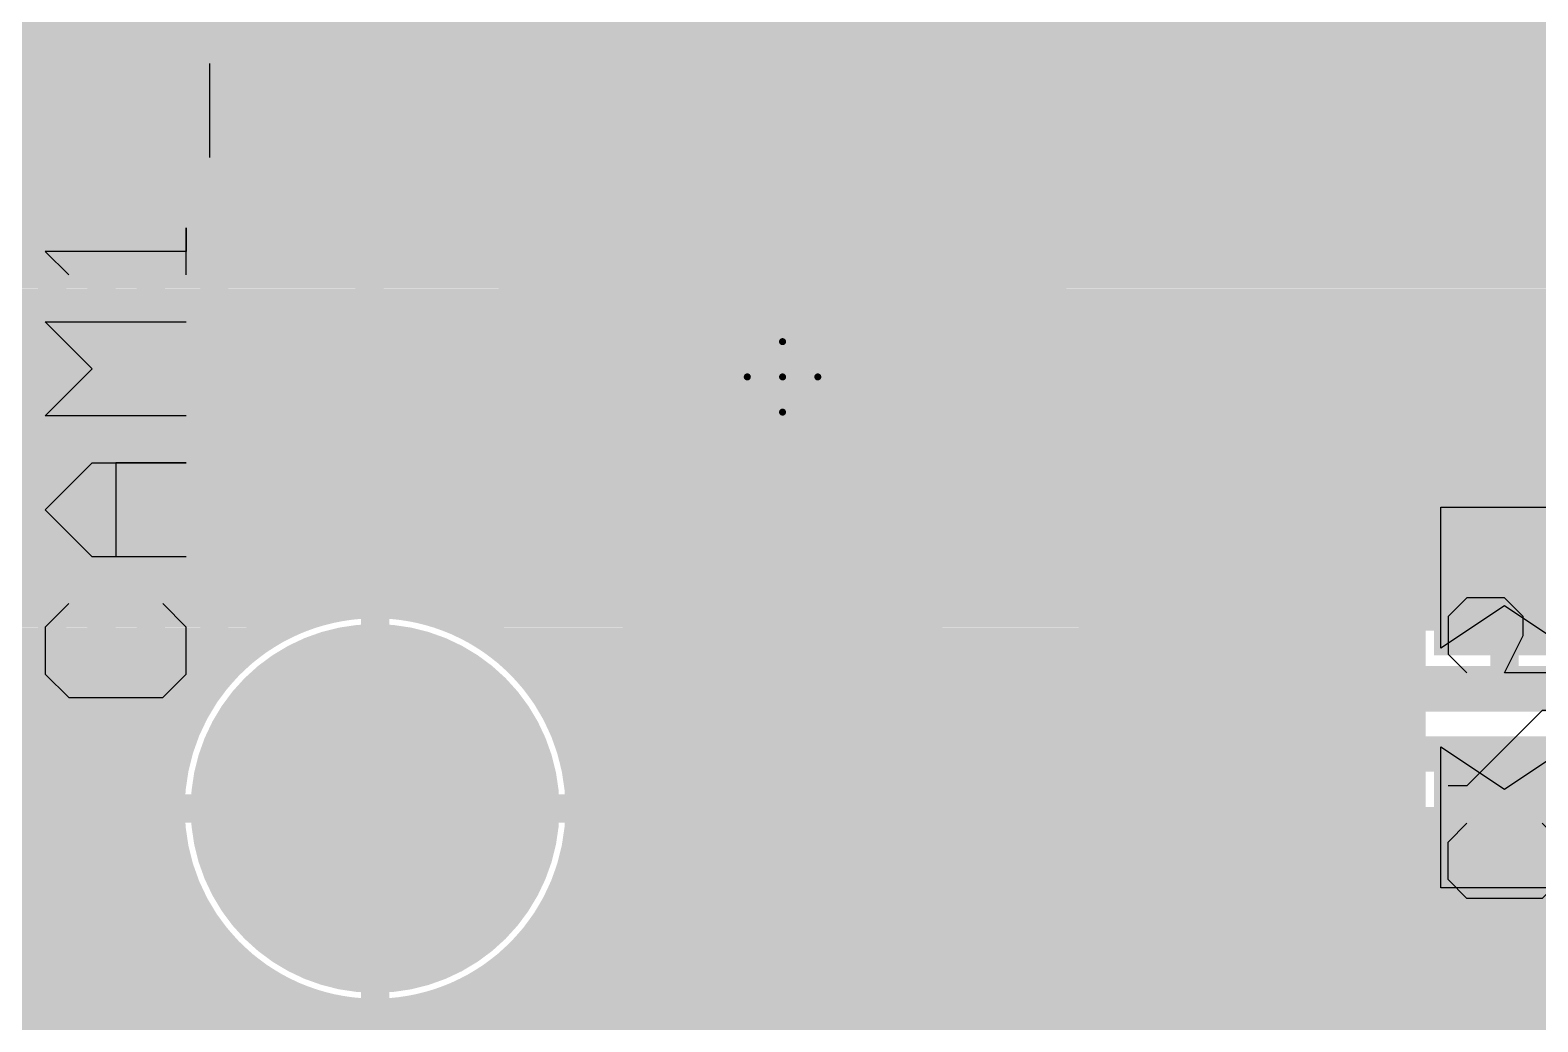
# Model space of a CAD drawing. Header units: millimetres. Extents: x 0.11 to 5.67, y 0.55 to 4.24.
# Drawn here: x 2.3698 to 2.7908, y 3.6329 to 3.9098 of the extents above; entities that cross this region are included whole.
import ezdxf

# ---------------------------------------------------------------- set-up
doc = ezdxf.new("R2010")
doc.units = ezdxf.units.MM
doc.header["$MEASUREMENT"] = 0
for name, color, linetype in [('BottomLayer', 5, 'Continuous'), ('BottomOverlay', 54, 'Continuous'), ('BottomPaste', 16, 'Continuous'), ('BottomSolder', 6, 'Continuous'), ('InternalPlane1', 76, 'Continuous'), ('InternalPlane2', 16, 'Continuous'), ('Mechanical14', 56, 'Continuous'), ('Mechanical3', 76, 'Continuous'), ('Mechanical8', 56, 'Continuous'), ('MultiLayer', 9, 'Continuous'), ('PadHoleLayer', 156, 'Continuous'), ('TopLayer', 1, 'Continuous'), ('TopOverlay', 2, 'Continuous'), ('TopSolder', 216, 'Continuous'), ('ViaHoleLayer', 16, 'Continuous')]:
    doc.layers.add(name, color=color, linetype=linetype)

# ---------------------------------------------------------------- blocks, each defined once
blk = doc.blocks.new('ETHERNET_RJ45_4PORTS_36')
at = {"layer": 'BottomLayer'}
for points, const_width in [([(1.14114, -0.28937, 1), (1.18642, -0.28937, 1)], 0.04528), ([(1.04016, -0.4099, 1), (1.05984, -0.4099, 1)], 0.01969)]:
    blk.add_lwpolyline(points, format="xyb", close=True, dxfattribs=dict(at, const_width=const_width))
at = {"layer": 'BottomSolder'}
for points, const_width in [([(1.14016, -0.28937, 1), (1.1874, -0.28937, 1)], 0.04724), ([(1.03917, -0.4099, 1), (1.06083, -0.4099, 1)], 0.02165)]:
    blk.add_lwpolyline(points, format="xyb", close=True, dxfattribs=dict(at, const_width=const_width))
at = {"layer": 'InternalPlane1', "const_width": 0.01181}
for points in [[(1.13327, -0.23652, -0.267949), (1.19429, -0.23652)], [(1.11093, -0.31988, -0.267949), (1.11093, -0.25886)], [(1.21663, -0.25886, -0.267949), (1.21663, -0.31988)], [(1.19429, -0.34222, -0.267949), (1.13327, -0.34222)]]:
    blk.add_lwpolyline(points, format="xyb", dxfattribs=at)
at = {"layer": 'InternalPlane1'}
for points, const_width in [([(1.13032, -0.23652, 1), (1.13622, -0.23652, 1)], 0.00591), ([(1.19134, -0.23652, 1), (1.19724, -0.23652, 1)], 0.00591), ([(1.10798, -0.25886, 1), (1.11388, -0.25886, 1)], 0.00591), ([(1.21368, -0.25886, 1), (1.21958, -0.25886, 1)], 0.00591), ([(1.10798, -0.31988, 1), (1.11388, -0.31988, 1)], 0.00591), ([(1.21368, -0.31988, 1), (1.21958, -0.31988, 1)], 0.00591), ([(1.0085, -0.4099, 1), (1.0915, -0.4099, 1)], 0.08299), ([(1.13032, -0.34222, 1), (1.13622, -0.34222, 1)], 0.00591), ([(1.19134, -0.34222, 1), (1.19724, -0.34222, 1)], 0.00591)]:
    blk.add_lwpolyline(points, format="xyb", close=True, dxfattribs=dict(at, const_width=const_width))
at = {"layer": 'InternalPlane2'}
for points, const_width in [([(1.13803, -0.28937, 1), (1.18953, -0.28937, 1)], 0.0515), ([(1.0085, -0.4099, 1), (1.0915, -0.4099, 1)], 0.08299)]:
    blk.add_lwpolyline(points, format="xyb", close=True, dxfattribs=dict(at, const_width=const_width))
at = {"layer": 'Mechanical14', "const_width": 0.00394}
blk.add_lwpolyline([(1.165, -0.1451), (1.165, -0.8351)], dxfattribs=at)
at = {"layer": 'Mechanical8', "const_width": 0.00197}
for points in [[(1.05, -0.40006), (1.05, -0.4099)], [(1.05, -0.4099), (1.04016, -0.4099)], [(1.05, -0.4099), (1.05, -0.41975)], [(1.05984, -0.4099), (1.05, -0.4099)]]:
    blk.add_lwpolyline(points, dxfattribs=at)
at = {"layer": 'Mechanical8', "const_width": 0.000984}
for points in [[(1.04951, -0.40006, 1), (1.05049, -0.40006, 1)], [(1.03967, -0.4099, 1), (1.04065, -0.4099, 1)], [(1.04951, -0.4099, 1), (1.05049, -0.4099, 1)], [(1.04951, -0.4099, 1), (1.05049, -0.4099, 1)], [(1.04951, -0.4099, 1), (1.05049, -0.4099, 1)], [(1.04951, -0.4099, 1), (1.05049, -0.4099, 1)], [(1.05935, -0.4099, 1), (1.06034, -0.4099, 1)], [(1.04951, -0.41975, 1), (1.05049, -0.41975, 1)]]:
    blk.add_lwpolyline(points, format="xyb", close=True, dxfattribs=at)
at = {"layer": 'MultiLayer'}
for points, const_width in [([(1.14114, -0.28937, 1), (1.18642, -0.28937, 1)], 0.04528), ([(1.04016, -0.4099, 1), (1.05984, -0.4099, 1)], 0.01969)]:
    blk.add_lwpolyline(points, format="xyb", close=True, dxfattribs=dict(at, const_width=const_width))
at = {"layer": 'PadHoleLayer'}
for points, const_width in [([(1.14803, -0.28937, 1), (1.17953, -0.28937, 1)], 0.0315), ([(1.0185, -0.4099, 1), (1.0815, -0.4099, 1)], 0.06299)]:
    blk.add_lwpolyline(points, format="xyb", close=True, dxfattribs=dict(at, const_width=const_width))
at = {"layer": 'TopLayer'}
for points, const_width in [([(1.14114, -0.28937, 1), (1.18642, -0.28937, 1)], 0.04528), ([(1.04016, -0.4099, 1), (1.05984, -0.4099, 1)], 0.01969)]:
    blk.add_lwpolyline(points, format="xyb", close=True, dxfattribs=dict(at, const_width=const_width))
at = {"layer": 'TopOverlay', "const_width": 0.00787}
for points in [[(1.16535, -0.14567), (1.16535, -0.23228)], [(1.16535, -0.34843), (1.16535, -0.64561)]]:
    blk.add_lwpolyline(points, dxfattribs=at)
at = {"layer": 'TopOverlay', "const_width": 0.00394}
for points in [[(1.16339, -0.23228, 1), (1.16732, -0.23228, 1)], [(1.16339, -0.34843, 1), (1.16732, -0.34843, 1)]]:
    blk.add_lwpolyline(points, format="xyb", close=True, dxfattribs=at)
at = {"layer": 'TopSolder'}
for points, const_width in [([(1.14016, -0.28937, 1), (1.1874, -0.28937, 1)], 0.04724), ([(1.03917, -0.4099, 1), (1.06083, -0.4099, 1)], 0.02165)]:
    blk.add_lwpolyline(points, format="xyb", close=True, dxfattribs=dict(at, const_width=const_width))
blk = doc.blocks.new('CC0603_B_207')
at = {"layer": 'BottomLayer'}
for points in [[(-0.05315, -0.01772), (-0.01378, -0.01772), (-0.05315, 0.01772), (-0.01378, 0.01772)], [(0.05315, 0.01772), (0.01378, 0.01772), (0.05315, -0.01772), (0.01378, -0.01772)]]:
    blk.add_solid(points, dxfattribs=at)
at = {"layer": 'BottomOverlay', "const_width": 0.00701}
for points in [[(-0.06031, -0.02558, -0.201181), (-0.06035, 0.02547)], [(0.06042, 0.02547, -0.201181), (0.06038, -0.02558)]]:
    blk.add_lwpolyline(points, format="xyb", dxfattribs=at)
at = {"layer": 'BottomOverlay', "const_width": 0.0035}
for points in [[(-0.0621, 0.02547, 1), (-0.0586, 0.02547, 1)], [(-0.06172, 0.0255, 1), (-0.05821, 0.0255, 1)], [(0.05828, 0.0255, 1), (0.06179, 0.0255, 1)], [(0.05867, 0.02547, 1), (0.06217, 0.02547, 1)], [(-0.06206, -0.02558, 1), (-0.05856, -0.02558, 1)], [(-0.06179, -0.02559, 1), (-0.05829, -0.02559, 1)], [(0.05829, -0.02559, 1), (0.06179, -0.02559, 1)], [(0.05863, -0.02558, 1), (0.06213, -0.02558, 1)]]:
    blk.add_lwpolyline(points, format="xyb", close=True, dxfattribs=at)
at = {"layer": 'BottomOverlay', "const_width": 0.00701}
for points in [[(-0.05996, 0.0255), (0.06004, 0.0255)], [(-0.06004, -0.02559), (0.06004, -0.02559)]]:
    blk.add_lwpolyline(points, dxfattribs=at)
at = {"layer": 'BottomPaste'}
for p, q in [((-0.05315, -0.01772), (-0.05315, 0.01772)), ((-0.05315, 0.01772), (-0.01378, 0.01772)), ((-0.01378, 0.01772), (-0.02559, 0)), ((0.02559, 0), (0.01378, 0.01772)), ((0.01378, 0.01772), (0.05315, 0.01772)), ((0.05315, 0.01772), (0.05315, -0.01772)), ((-0.02559, 0), (-0.01378, -0.01772)), ((0.01378, -0.01772), (0.02559, 0)), ((-0.01378, -0.01772), (-0.05315, -0.01772)), ((0.05315, -0.01772), (0.01378, -0.01772))]:
    blk.add_line(p, q, dxfattribs=at)
at = {"layer": 'BottomSolder'}
for points in [[(-0.05512, -0.01969), (-0.01181, -0.01969), (-0.05512, 0.01969), (-0.01181, 0.01969)], [(0.05512, 0.01969), (0.01181, 0.01969), (0.05512, -0.01969), (0.01181, -0.01969)]]:
    blk.add_solid(points, dxfattribs=at)
at = {"layer": 'Mechanical3'}
for p, q in [((-0.0561, 0.0105), (-0.05085, 0.01575)), ((-0.05085, 0.01575), (-0.04036, 0.01575)), ((-0.04036, 0.01575), (-0.03511, 0.0105)), ((-0.02462, 0.0105), (-0.02462, 0.01575)), ((0.01212, 0.01575), (0.00687, 0.0105)), ((0.02261, 0.01575), (0.01212, 0.01575)), ((0.02786, 0.0105), (0.02261, 0.01575)), ((-0.0561, -0.01049), (-0.0561, 0.0105)), ((-0.00363, -0.01049), (-0.02462, 0.0105)), ((0.02786, 0.00001), (0.02786, 0.0105)), ((0.00687, -0.01574), (0.00687, 0.00001)), ((0.00687, 0.00001), (0.01736, -0.00524)), ((0.02261, -0.00524), (0.02786, 0.00001)), ((0.01736, -0.00524), (0.02261, -0.00524)), ((-0.05085, -0.01574), (-0.0561, -0.01049)), ((-0.03511, -0.01049), (-0.04036, -0.01574)), ((-0.00363, -0.01574), (-0.00363, -0.01049)), ((-0.04036, -0.01574), (-0.05085, -0.01574)), ((-0.02462, -0.01574), (-0.00363, -0.01574)), ((0.02786, -0.01574), (0.00687, -0.01574))]:
    blk.add_line(p, q, dxfattribs=at)

msp = doc.modelspace()

# ---------------------------------------------------------------- linework, layer by layer
at = {"layer": 'BottomLayer'}
for points, const_width in [([(2.25984, 3.91239), (3.05643, 3.91239)], 0.00787), ([(2.25984, 3.90452), (3.05458, 3.90452)], 0.00787), ([(2.25984, 3.89664), (3.05416, 3.89664)], 0.00787), ([(2.25984, 3.88877), (2.56761, 3.88877)], 0.00787), ([(2.59223, 3.88877), (3.05512, 3.88877)], 0.00787), ([(2.25984, 3.8809), (2.5441, 3.8809)], 0.00787), ([(2.61574, 3.8809), (3.05756, 3.8809)], 0.00787), ([(2.25984, 3.87302), (2.53206, 3.87302)], 0.00787), ([(2.62778, 3.87302), (3.06176, 3.87302)], 0.00787), ([(2.25984, 3.86515), (2.52359, 3.86515)], 0.00787), ([(2.63626, 3.86515), (3.06843, 3.86515)], 0.00787), ([(2.25984, 3.85727), (2.51721, 3.85727)], 0.00787), ([(2.64263, 3.85727), (3.07998, 3.85727)], 0.00787), ([(2.25984, 3.8494), (2.51233, 3.8494)], 0.00787), ([(2.64751, 3.8494), (3.62461, 3.8494)], 0.00787), ([(2.25984, 3.84153), (2.50865, 3.84153)], 0.00787), ([(2.65119, 3.84153), (3.63249, 3.84153)], 0.00787), ([(1.04626, 3.83365), (2.50598, 3.83365)], 0.00787), ([(2.65386, 3.83365), (3.64036, 3.83365)], 0.00787), ([(1.04626, 3.82578), (2.50422, 3.82578)], 0.00787), ([(2.65562, 3.82578), (3.64823, 3.82578)], 0.00787), ([(2.22444, 3.8179), (2.50331, 3.8179)], 0.00787), ([(2.65653, 3.8179), (3.65678, 3.8179)], 0.00787), ([(2.24017, 3.81003), (2.50321, 3.81003)], 0.00787), ([(2.65664, 3.81003), (3.75886, 3.81003)], 0.00787), ([(2.24845, 3.80216), (2.50392, 3.80216)], 0.00787), ([(2.65592, 3.80216), (4.60392, 3.80216)], 0.00787), ([(2.25381, 3.79428), (2.50546, 3.79428)], 0.00787), ([(2.65438, 3.79428), (4.60546, 3.79428)], 0.00787), ([(2.25726, 3.78641), (2.5079, 3.78641)], 0.00787), ([(2.65194, 3.78641), (2.75197, 3.78641)], 0.00787), ([(2.75197, 3.78839), (2.81102, 3.78839)], 0.00787), ([(2.75197, 3.72539), (2.75197, 3.78839)], 0.00787), ([(2.7815, 3.75689), (2.7815, 3.78445)], 0.00787), ([(2.25921, 3.77853), (2.51132, 3.77853)], 0.00787), ([(2.64852, 3.77853), (2.75197, 3.77853)], 0.00787), ([(2.25984, 3.77066), (2.51587, 3.77066)], 0.00787), ([(2.64397, 3.77066), (2.75197, 3.77066)], 0.00787), ([(2.25921, 3.76279), (2.52184, 3.76279)], 0.00787), ([(2.638, 3.76279), (2.75197, 3.76279)], 0.00787), ([(2.75591, 3.75689), (2.7815, 3.75689)], 0.00787), ([(2.7815, 3.75689), (2.80709, 3.75689)], 0.00787), ([(2.7815, 3.72933), (2.7815, 3.75689)], 0.00787), ([(2.25725, 3.75491), (2.52971, 3.75491)], 0.00787), ([(2.63013, 3.75491), (2.75197, 3.75491)], 0.00787), ([(2.2538, 3.74704), (2.44941, 3.74704)], 0.00787), ([(2.46614, 3.69246), (2.46614, 3.74561)], 0.00787), ([(2.48287, 3.74704), (2.54063, 3.74704)], 0.00787), ([(2.61921, 3.74704), (2.75197, 3.74704)], 0.00787), ([(2.24844, 3.73916), (2.43332, 3.73916)], 0.00787), ([(2.49897, 3.73916), (2.55887, 3.73916)], 0.00787), ([(2.60098, 3.73916), (2.75197, 3.73916)], 0.00787), ([(2.24015, 3.73129), (2.4243, 3.73129)], 0.00787), ([(2.50799, 3.73129), (2.75197, 3.73129)], 0.00787), ([(2.22438, 3.72342), (2.41818, 3.72342)], 0.00787), ([(2.5141, 3.72342), (2.75, 3.72342)], 0.00787), ([(2.75, 3.72343), (2.81299, 3.72343)], 0.00787), ([(2.75, 3.6565), (2.75, 3.72343)], 0.00787), ([(2.75197, 3.72539), (2.81102, 3.72539)], 0.00787), ([(2.14764, 3.71554), (2.41393, 3.71554)], 0.00787), ([(2.51835, 3.71554), (2.75, 3.71554)], 0.00787), ([(2.14764, 3.70767), (2.41112, 3.70767)], 0.00787), ([(2.52116, 3.70767), (2.75, 3.70767)], 0.00787), ([(2.14764, 3.69979), (2.40953, 3.69979)], 0.00787), ([(2.52275, 3.69979), (2.75, 3.69979)], 0.00787), ([(2.78071, 3.68917), (2.7815, 3.68996)], 0.01969), ([(2.78071, 3.56378), (2.78071, 3.68917)], 0.01969), ([(2.14764, 3.69192), (2.40906, 3.69192)], 0.00787), ([(2.41299, 3.69246), (2.46614, 3.69246)], 0.00787), ([(2.46614, 3.69246), (2.51929, 3.69246)], 0.00787), ([(2.46614, 3.63931), (2.46614, 3.69246)], 0.00787), ([(2.52323, 3.69192), (2.75, 3.69192)], 0.00787), ([(2.14764, 3.68405), (2.40968, 3.68405)], 0.00787), ([(2.5226, 3.68405), (2.75, 3.68405)], 0.00787), ([(2.14764, 3.67617), (2.41143, 3.67617)], 0.00787), ([(2.52086, 3.67617), (2.75, 3.67617)], 0.00787), ([(2.14764, 3.6683), (2.41442, 3.6683)], 0.00787), ([(2.51786, 3.6683), (2.75, 3.6683)], 0.00787), ([(2.14764, 3.66042), (2.41889, 3.66042)], 0.00787), ([(2.51339, 3.66042), (2.75, 3.66042)], 0.00787), ([(2.75, 3.6565), (2.75709, 3.6565)], 0.00787), ([(2.75709, 3.60209), (2.75709, 3.6565)], 0.00787), ([(2.2655, 3.65255), (2.42532, 3.65255)], 0.00787), ([(2.50696, 3.65255), (2.75709, 3.65255)], 0.00787), ([(2.27391, 3.64468), (2.4349, 3.64468)], 0.00787), ([(2.49738, 3.64468), (2.75709, 3.64468)], 0.00787), ([(2.27744, 3.6368), (2.45344, 3.6368)], 0.00787), ([(2.47884, 3.6368), (2.75709, 3.6368)], 0.00787), ([(2.2782, 3.62893), (2.75709, 3.62893)], 0.00787)]:
    msp.add_lwpolyline(points, dxfattribs=dict(at, const_width=const_width))
for points, const_width in [([(2.45276, 3.88878, 1), (2.46457, 3.88878, 1)], 0.01181), ([(2.65669, 3.81299, 1), (2.50315, 3.81299, 1)], 0.00787), ([(2.56564, 3.88877, 1), (2.56958, 3.88877, 1)], 0.00394), ([(2.59026, 3.88877, 1), (2.5942, 3.88877, 1)], 0.00394), ([(2.54213, 3.8809, 1), (2.54607, 3.8809, 1)], 0.00394), ([(2.61377, 3.8809, 1), (2.61771, 3.8809, 1)], 0.00394), ([(2.5301, 3.87302, 1), (2.53403, 3.87302, 1)], 0.00394), ([(2.62581, 3.87302, 1), (2.62975, 3.87302, 1)], 0.00394), ([(2.52162, 3.86515, 1), (2.52555, 3.86515, 1)], 0.00394), ([(2.63429, 3.86515, 1), (2.63822, 3.86515, 1)], 0.00394), ([(2.51524, 3.85727, 1), (2.51918, 3.85727, 1)], 0.00394), ([(2.64067, 3.85727, 1), (2.6446, 3.85727, 1)], 0.00394), ([(2.51036, 3.8494, 1), (2.5143, 3.8494, 1)], 0.00394), ([(2.64554, 3.8494, 1), (2.64948, 3.8494, 1)], 0.00394), ([(2.50668, 3.84153, 1), (2.51062, 3.84153, 1)], 0.00394), ([(2.64922, 3.84153, 1), (2.65316, 3.84153, 1)], 0.00394), ([(2.50401, 3.83365, 1), (2.50795, 3.83365, 1)], 0.00394), ([(2.65189, 3.83365, 1), (2.65583, 3.83365, 1)], 0.00394), ([(2.50225, 3.82578, 1), (2.50619, 3.82578, 1)], 0.00394), ([(2.65365, 3.82578, 1), (2.65759, 3.82578, 1)], 0.00394), ([(2.50134, 3.8179, 1), (2.50527, 3.8179, 1)], 0.00394), ([(2.65457, 3.8179, 1), (2.6585, 3.8179, 1)], 0.00394), ([(2.50118, 3.81299, 1), (2.50512, 3.81299, 1)], 0.00394), ([(2.65472, 3.81299, 1), (2.65866, 3.81299, 1)], 0.00394), ([(2.50124, 3.81003, 1), (2.50517, 3.81003, 1)], 0.00394), ([(2.65467, 3.81003, 1), (2.6586, 3.81003, 1)], 0.00394), ([(2.50195, 3.80216, 1), (2.50589, 3.80216, 1)], 0.00394), ([(2.65396, 3.80216, 1), (2.65789, 3.80216, 1)], 0.00394), ([(2.5035, 3.79428, 1), (2.50743, 3.79428, 1)], 0.00394), ([(2.65241, 3.79428, 1), (2.65635, 3.79428, 1)], 0.00394), ([(2.50593, 3.78641, 1), (2.50987, 3.78641, 1)], 0.00394), ([(2.64997, 3.78641, 1), (2.65391, 3.78641, 1)], 0.00394), ([(2.75, 3.78839, 1), (2.75394, 3.78839, 1)], 0.00394), ([(2.75, 3.78839, 1), (2.75394, 3.78839, 1)], 0.00394), ([(2.75, 3.78641, 1), (2.75394, 3.78641, 1)], 0.00394), ([(2.77953, 3.78445, 1), (2.78346, 3.78445, 1)], 0.00394), ([(2.50935, 3.77853, 1), (2.51328, 3.77853, 1)], 0.00394), ([(2.64656, 3.77853, 1), (2.65049, 3.77853, 1)], 0.00394), ([(2.75, 3.77853, 1), (2.75394, 3.77853, 1)], 0.00394), ([(2.51391, 3.77066, 1), (2.51784, 3.77066, 1)], 0.00394), ([(2.642, 3.77066, 1), (2.64594, 3.77066, 1)], 0.00394), ([(2.70472, 3.7628, 1), (2.71654, 3.7628, 1)], 0.01181), ([(2.75, 3.77066, 1), (2.75394, 3.77066, 1)], 0.00394), ([(2.51987, 3.76279, 1), (2.52381, 3.76279, 1)], 0.00394), ([(2.63603, 3.76279, 1), (2.63997, 3.76279, 1)], 0.00394), ([(2.75, 3.76279, 1), (2.75394, 3.76279, 1)], 0.00394), ([(2.75394, 3.75689, 1), (2.75787, 3.75689, 1)], 0.00394), ([(2.77953, 3.75689, 1), (2.78346, 3.75689, 1)], 0.00394), ([(2.77953, 3.75689, 1), (2.78346, 3.75689, 1)], 0.00394), ([(2.77953, 3.75689, 1), (2.78346, 3.75689, 1)], 0.00394), ([(2.77953, 3.75689, 1), (2.78346, 3.75689, 1)], 0.00394), ([(2.52775, 3.75491, 1), (2.53168, 3.75491, 1)], 0.00394), ([(2.62816, 3.75491, 1), (2.63209, 3.75491, 1)], 0.00394), ([(2.75, 3.75491, 1), (2.75394, 3.75491, 1)], 0.00394), ([(2.52323, 3.69246, 1), (2.40905, 3.69246, 1)], 0.00787), ([(2.44744, 3.74704, 1), (2.45138, 3.74704, 1)], 0.00394), ([(2.46417, 3.74561, 1), (2.46811, 3.74561, 1)], 0.00394), ([(2.4809, 3.74704, 1), (2.48484, 3.74704, 1)], 0.00394), ([(2.53866, 3.74704, 1), (2.5426, 3.74704, 1)], 0.00394), ([(2.61725, 3.74704, 1), (2.62118, 3.74704, 1)], 0.00394), ([(2.75, 3.74704, 1), (2.75394, 3.74704, 1)], 0.00394), ([(2.43135, 3.73916, 1), (2.43528, 3.73916, 1)], 0.00394), ([(2.497, 3.73916, 1), (2.50093, 3.73916, 1)], 0.00394), ([(2.5569, 3.73916, 1), (2.56083, 3.73916, 1)], 0.00394), ([(2.59901, 3.73916, 1), (2.60294, 3.73916, 1)], 0.00394), ([(2.75, 3.73916, 1), (2.75394, 3.73916, 1)], 0.00394), ([(2.42233, 3.73129, 1), (2.42626, 3.73129, 1)], 0.00394), ([(2.50602, 3.73129, 1), (2.50995, 3.73129, 1)], 0.00394), ([(2.75, 3.73129, 1), (2.75394, 3.73129, 1)], 0.00394), ([(2.77953, 3.72933, 1), (2.78346, 3.72933, 1)], 0.00394), ([(2.41621, 3.72342, 1), (2.42015, 3.72342, 1)], 0.00394), ([(2.51214, 3.72342, 1), (2.51607, 3.72342, 1)], 0.00394), ([(2.74803, 3.72343, 1), (2.75197, 3.72343, 1)], 0.00394), ([(2.74803, 3.72343, 1), (2.75197, 3.72343, 1)], 0.00394), ([(2.74803, 3.72342, 1), (2.75197, 3.72342, 1)], 0.00394), ([(2.75, 3.72539, 1), (2.75394, 3.72539, 1)], 0.00394), ([(2.75, 3.72539, 1), (2.75394, 3.72539, 1)], 0.00394), ([(2.61024, 3.71161, 1), (2.62205, 3.71161, 1)], 0.01181), ([(2.41196, 3.71554, 1), (2.4159, 3.71554, 1)], 0.00394), ([(2.51638, 3.71554, 1), (2.52032, 3.71554, 1)], 0.00394), ([(2.74803, 3.71554, 1), (2.75197, 3.71554, 1)], 0.00394), ([(2.40915, 3.70767, 1), (2.41309, 3.70767, 1)], 0.00394), ([(2.5192, 3.70767, 1), (2.52313, 3.70767, 1)], 0.00394), ([(2.74803, 3.70767, 1), (2.75197, 3.70767, 1)], 0.00394), ([(2.40756, 3.69979, 1), (2.4115, 3.69979, 1)], 0.00394), ([(2.52079, 3.69979, 1), (2.52472, 3.69979, 1)], 0.00394), ([(2.74803, 3.69979, 1), (2.75197, 3.69979, 1)], 0.00394), ([(2.77579, 3.68917, 1), (2.78563, 3.68917, 1)], 0.00984), ([(2.77579, 3.68917, 1), (2.78563, 3.68917, 1)], 0.00984), ([(2.77657, 3.68996, 1), (2.78642, 3.68996, 1)], 0.00984), ([(2.40709, 3.69246, 1), (2.41102, 3.69246, 1)], 0.00394), ([(2.40709, 3.69192, 1), (2.41103, 3.69192, 1)], 0.00394), ([(2.41102, 3.69246, 1), (2.41496, 3.69246, 1)], 0.00394), ([(2.46417, 3.69246, 1), (2.46811, 3.69246, 1)], 0.00394), ([(2.46417, 3.69246, 1), (2.46811, 3.69246, 1)], 0.00394), ([(2.46417, 3.69246, 1), (2.46811, 3.69246, 1)], 0.00394), ([(2.46417, 3.69246, 1), (2.46811, 3.69246, 1)], 0.00394), ([(2.51732, 3.69246, 1), (2.52126, 3.69246, 1)], 0.00394), ([(2.52126, 3.69246, 1), (2.5252, 3.69246, 1)], 0.00394), ([(2.52126, 3.69192, 1), (2.52519, 3.69192, 1)], 0.00394), ([(2.74803, 3.69192, 1), (2.75197, 3.69192, 1)], 0.00394), ([(2.40771, 3.68405, 1), (2.41165, 3.68405, 1)], 0.00394), ([(2.52064, 3.68405, 1), (2.52457, 3.68405, 1)], 0.00394), ([(2.73622, 3.67224, 1), (2.74803, 3.67224, 1)], 0.01181), ([(2.74803, 3.68405, 1), (2.75197, 3.68405, 1)], 0.00394), ([(2.40946, 3.67617, 1), (2.4134, 3.67617, 1)], 0.00394), ([(2.51889, 3.67617, 1), (2.52282, 3.67617, 1)], 0.00394), ([(2.74803, 3.67617, 1), (2.75197, 3.67617, 1)], 0.00394), ([(2.55906, 3.66437, 1), (2.57087, 3.66437, 1)], 0.01181), ([(2.41245, 3.6683, 1), (2.41639, 3.6683, 1)], 0.00394), ([(2.51589, 3.6683, 1), (2.51983, 3.6683, 1)], 0.00394), ([(2.74803, 3.6683, 1), (2.75197, 3.6683, 1)], 0.00394), ([(2.41692, 3.66042, 1), (2.42086, 3.66042, 1)], 0.00394), ([(2.51142, 3.66042, 1), (2.51536, 3.66042, 1)], 0.00394), ([(2.67717, 3.65256, 1), (2.68898, 3.65256, 1)], 0.01181), ([(2.74803, 3.66042, 1), (2.75197, 3.66042, 1)], 0.00394), ([(2.74803, 3.6565, 1), (2.75197, 3.6565, 1)], 0.00394), ([(2.74803, 3.6565, 1), (2.75197, 3.6565, 1)], 0.00394), ([(2.75512, 3.6565, 1), (2.75905, 3.6565, 1)], 0.00394), ([(2.75512, 3.6565, 1), (2.75905, 3.6565, 1)], 0.00394), ([(2.42335, 3.65255, 1), (2.42729, 3.65255, 1)], 0.00394), ([(2.50499, 3.65255, 1), (2.50893, 3.65255, 1)], 0.00394), ([(2.75512, 3.65255, 1), (2.75905, 3.65255, 1)], 0.00394), ([(2.43294, 3.64468, 1), (2.43687, 3.64468, 1)], 0.00394), ([(2.49541, 3.64468, 1), (2.49935, 3.64468, 1)], 0.00394), ([(2.75512, 3.64468, 1), (2.75905, 3.64468, 1)], 0.00394), ([(2.46417, 3.63931, 1), (2.46811, 3.63931, 1)], 0.00394), ([(2.45148, 3.6368, 1), (2.45541, 3.6368, 1)], 0.00394), ([(2.47687, 3.6368, 1), (2.48081, 3.6368, 1)], 0.00394), ([(2.75512, 3.6368, 1), (2.75905, 3.6368, 1)], 0.00394)]:
    msp.add_lwpolyline(points, format="xyb", close=True, dxfattribs=dict(at, const_width=const_width))
at = {"layer": 'InternalPlane2', "const_width": 0.02591}
for points in [[(2.44571, 3.88878, 1), (2.47161, 3.88878, 1)], [(2.69768, 3.7628, 1), (2.72358, 3.7628, 1)], [(2.60319, 3.71161, 1), (2.62909, 3.71161, 1)], [(2.72917, 3.67224, 1), (2.75508, 3.67224, 1)], [(2.55201, 3.66437, 1), (2.57791, 3.66437, 1)], [(2.67012, 3.65256, 1), (2.69602, 3.65256, 1)]]:
    msp.add_lwpolyline(points, format="xyb", close=True, dxfattribs=at)
at = {"layer": 'MultiLayer', "const_width": 0.01181}
for points in [[(2.45276, 3.88878, 1), (2.46457, 3.88878, 1)], [(2.70472, 3.7628, 1), (2.71654, 3.7628, 1)], [(2.61024, 3.71161, 1), (2.62205, 3.71161, 1)], [(2.73622, 3.67224, 1), (2.74803, 3.67224, 1)], [(2.55906, 3.66437, 1), (2.57087, 3.66437, 1)], [(2.67717, 3.65256, 1), (2.68898, 3.65256, 1)]]:
    msp.add_lwpolyline(points, format="xyb", close=True, dxfattribs=at)
at = {"layer": 'TopLayer'}
for points, const_width in [([(2.37598, 3.23425), (2.37598, 4.04429)], 0.00787), ([(2.38976, 3.24311), (2.38976, 4.0372)], 0.00787), ([(2.40354, 3.25098), (2.40354, 4.0315)], 0.00787), ([(2.42126, 3.72774), (2.42126, 4.02416)], 0.00787), ([(2.42126, 3.91239), (3.05643, 3.91239)], 0.00787), ([(2.42126, 3.90452), (3.05458, 3.90452)], 0.00787), ([(2.42126, 3.89664), (3.05416, 3.89664)], 0.00787), ([(2.42126, 3.88877), (2.56761, 3.88877)], 0.00787), ([(2.59223, 3.88877), (3.05512, 3.88877)], 0.00787), ([(2.42126, 3.8809), (2.5441, 3.8809)], 0.00787), ([(2.61574, 3.8809), (3.05756, 3.8809)], 0.00787), ([(2.42126, 3.87302), (2.53206, 3.87302)], 0.00787), ([(2.62778, 3.87302), (3.06176, 3.87302)], 0.00787), ([(2.42126, 3.86515), (2.52359, 3.86515)], 0.00787), ([(2.63626, 3.86515), (3.06843, 3.86515)], 0.00787), ([(2.42126, 3.85727), (2.51721, 3.85727)], 0.00787), ([(2.64263, 3.85727), (3.07998, 3.85727)], 0.00787), ([(2.42126, 3.8494), (2.51233, 3.8494)], 0.00787), ([(2.64751, 3.8494), (4.61233, 3.8494)], 0.00787), ([(2.42126, 3.84153), (2.50865, 3.84153)], 0.00787), ([(2.65119, 3.84153), (4.60865, 3.84153)], 0.00787), ([(2.42126, 3.83365), (2.50598, 3.83365)], 0.00787), ([(2.65386, 3.83365), (4.60598, 3.83365)], 0.00787), ([(2.42126, 3.82578), (2.50422, 3.82578)], 0.00787), ([(2.65562, 3.82578), (4.60422, 3.82578)], 0.00787), ([(2.42126, 3.8179), (2.50331, 3.8179)], 0.00787), ([(2.65653, 3.8179), (4.60331, 3.8179)], 0.00787), ([(2.42126, 3.81003), (2.50321, 3.81003)], 0.00787), ([(2.65664, 3.81003), (4.60321, 3.81003)], 0.00787), ([(2.42126, 3.80216), (2.50392, 3.80216)], 0.00787), ([(2.65592, 3.80216), (4.60392, 3.80216)], 0.00787), ([(2.42126, 3.79428), (2.50546, 3.79428)], 0.00787), ([(2.65438, 3.79428), (4.60546, 3.79428)], 0.00787), ([(2.42126, 3.78641), (2.5079, 3.78641)], 0.00787), ([(2.65194, 3.78641), (4.6079, 3.78641)], 0.00787), ([(2.42126, 3.77853), (2.51132, 3.77853)], 0.00787), ([(2.64852, 3.77853), (4.61132, 3.77853)], 0.00787), ([(2.42126, 3.77066), (2.51587, 3.77066)], 0.00787), ([(2.64397, 3.77066), (4.61588, 3.77066)], 0.00787), ([(2.42126, 3.76279), (2.52184, 3.76279)], 0.00787), ([(2.638, 3.76279), (4.62184, 3.76279)], 0.00787), ([(2.42126, 3.75491), (2.52971, 3.75491)], 0.00787), ([(2.63013, 3.75491), (4.62972, 3.75491)], 0.00787), ([(2.42126, 3.74704), (2.44941, 3.74704)], 0.00787), ([(2.46614, 3.69246), (2.46614, 3.74561)], 0.00787), ([(2.48287, 3.74704), (2.54063, 3.74704)], 0.00787), ([(2.61921, 3.74704), (4.64063, 3.74704)], 0.00787), ([(2.67885, 3.74606), (4.61642, 3.74606)], 0.00787), ([(2.42126, 3.73916), (2.43332, 3.73916)], 0.00787), ([(2.49897, 3.73916), (2.55887, 3.73916)], 0.00787), ([(2.50843, 3.58339), (2.66563, 3.74059)], 0.00787), ([(2.60098, 3.73916), (2.66421, 3.73916)], 0.00787), ([(2.42126, 3.73129), (2.4243, 3.73129)], 0.00787), ([(2.50799, 3.73129), (2.65634, 3.73129)], 0.00787), ([(2.52165, 3.57016), (2.67885, 3.72736)], 0.00984), ([(2.67885, 3.72736), (4.61642, 3.72736)], 0.00984), ([(2.5141, 3.72342), (2.64846, 3.72342)], 0.00787), ([(2.51835, 3.71554), (2.64059, 3.71554)], 0.00787), ([(2.52116, 3.70767), (2.63271, 3.70767)], 0.00787), ([(2.54134, 3.56201), (2.68701, 3.70768)], 0.00984), ([(2.68701, 3.70768), (4.60827, 3.70768)], 0.00984), ([(2.52275, 3.69979), (2.62484, 3.69979)], 0.00787), ([(2.46614, 3.69246), (2.51929, 3.69246)], 0.00787), ([(2.46614, 3.63931), (2.46614, 3.69246)], 0.00787), ([(2.52323, 3.69192), (2.61697, 3.69192)], 0.00787), ([(2.56004, 3.55426), (2.69475, 3.68898)], 0.00787), ([(2.69475, 3.68898), (4.60052, 3.68898)], 0.00787), ([(2.5226, 3.68405), (2.60909, 3.68405)], 0.00787), ([(2.68982, 3.68405), (4.60545, 3.68405)], 0.00787), ([(2.52086, 3.67617), (2.60122, 3.67617)], 0.00787), ([(2.68195, 3.67617), (4.61333, 3.67617)], 0.00787), ([(2.51786, 3.6683), (2.59334, 3.6683)], 0.00787), ([(2.67408, 3.6683), (4.6212, 3.6683)], 0.00787), ([(2.51339, 3.66042), (2.58547, 3.66042)], 0.00787), ([(2.6662, 3.66042), (4.62907, 3.66042)], 0.00787), ([(2.42126, 3.25832), (2.42126, 3.65718)], 0.00787), ([(2.42126, 3.65255), (2.42532, 3.65255)], 0.00787), ([(2.50696, 3.65255), (2.5776, 3.65255)], 0.00787), ([(2.65833, 3.65255), (3.21569, 3.65255)], 0.00787), ([(2.42126, 3.64468), (2.4349, 3.64468)], 0.00787), ([(2.49738, 3.64468), (2.56972, 3.64468)], 0.00787), ([(2.65045, 3.64468), (3.2078, 3.64468)], 0.00787), ([(2.42126, 3.6368), (2.45344, 3.6368)], 0.00787), ([(2.47884, 3.6368), (2.56185, 3.6368)], 0.00787), ([(2.64258, 3.6368), (3.19992, 3.6368)], 0.00787), ([(2.42126, 3.62893), (2.55397, 3.62893)], 0.00787), ([(2.63471, 3.62893), (3.19205, 3.62893)], 0.00787)]:
    msp.add_lwpolyline(points, dxfattribs=dict(at, const_width=const_width))
for points, const_width in [([(2.41929, 3.91239, 1), (2.42323, 3.91239, 1)], 0.00394), ([(2.41929, 3.90452, 1), (2.42323, 3.90452, 1)], 0.00394), ([(2.41929, 3.89664, 1), (2.42323, 3.89664, 1)], 0.00394), ([(2.45276, 3.88878, 1), (2.46457, 3.88878, 1)], 0.01181), ([(2.41929, 3.88877, 1), (2.42323, 3.88877, 1)], 0.00394), ([(2.65669, 3.81299, 1), (2.50315, 3.81299, 1)], 0.00787), ([(2.56564, 3.88877, 1), (2.56958, 3.88877, 1)], 0.00394), ([(2.59026, 3.88877, 1), (2.5942, 3.88877, 1)], 0.00394), ([(2.41929, 3.8809, 1), (2.42323, 3.8809, 1)], 0.00394), ([(2.54213, 3.8809, 1), (2.54607, 3.8809, 1)], 0.00394), ([(2.61377, 3.8809, 1), (2.61771, 3.8809, 1)], 0.00394), ([(2.41929, 3.87302, 1), (2.42323, 3.87302, 1)], 0.00394), ([(2.5301, 3.87302, 1), (2.53403, 3.87302, 1)], 0.00394), ([(2.62581, 3.87302, 1), (2.62975, 3.87302, 1)], 0.00394), ([(2.41929, 3.86515, 1), (2.42323, 3.86515, 1)], 0.00394), ([(2.52162, 3.86515, 1), (2.52555, 3.86515, 1)], 0.00394), ([(2.63429, 3.86515, 1), (2.63822, 3.86515, 1)], 0.00394), ([(2.41929, 3.85727, 1), (2.42323, 3.85727, 1)], 0.00394), ([(2.51524, 3.85727, 1), (2.51918, 3.85727, 1)], 0.00394), ([(2.64067, 3.85727, 1), (2.6446, 3.85727, 1)], 0.00394), ([(2.41929, 3.8494, 1), (2.42323, 3.8494, 1)], 0.00394), ([(2.51036, 3.8494, 1), (2.5143, 3.8494, 1)], 0.00394), ([(2.64554, 3.8494, 1), (2.64948, 3.8494, 1)], 0.00394), ([(2.41929, 3.84153, 1), (2.42323, 3.84153, 1)], 0.00394), ([(2.50668, 3.84153, 1), (2.51062, 3.84153, 1)], 0.00394), ([(2.64922, 3.84153, 1), (2.65316, 3.84153, 1)], 0.00394), ([(2.41929, 3.83365, 1), (2.42323, 3.83365, 1)], 0.00394), ([(2.50401, 3.83365, 1), (2.50795, 3.83365, 1)], 0.00394), ([(2.65189, 3.83365, 1), (2.65583, 3.83365, 1)], 0.00394), ([(2.41929, 3.82578, 1), (2.42323, 3.82578, 1)], 0.00394), ([(2.50225, 3.82578, 1), (2.50619, 3.82578, 1)], 0.00394), ([(2.65365, 3.82578, 1), (2.65759, 3.82578, 1)], 0.00394), ([(2.41929, 3.8179, 1), (2.42323, 3.8179, 1)], 0.00394), ([(2.50134, 3.8179, 1), (2.50527, 3.8179, 1)], 0.00394), ([(2.65457, 3.8179, 1), (2.6585, 3.8179, 1)], 0.00394), ([(2.50118, 3.81299, 1), (2.50512, 3.81299, 1)], 0.00394), ([(2.65472, 3.81299, 1), (2.65866, 3.81299, 1)], 0.00394), ([(2.41929, 3.81003, 1), (2.42323, 3.81003, 1)], 0.00394), ([(2.50124, 3.81003, 1), (2.50517, 3.81003, 1)], 0.00394), ([(2.65467, 3.81003, 1), (2.6586, 3.81003, 1)], 0.00394), ([(2.41929, 3.80216, 1), (2.42323, 3.80216, 1)], 0.00394), ([(2.50195, 3.80216, 1), (2.50589, 3.80216, 1)], 0.00394), ([(2.65396, 3.80216, 1), (2.65789, 3.80216, 1)], 0.00394), ([(2.41929, 3.79428, 1), (2.42323, 3.79428, 1)], 0.00394), ([(2.5035, 3.79428, 1), (2.50743, 3.79428, 1)], 0.00394), ([(2.65241, 3.79428, 1), (2.65635, 3.79428, 1)], 0.00394), ([(2.41929, 3.78641, 1), (2.42323, 3.78641, 1)], 0.00394), ([(2.50593, 3.78641, 1), (2.50987, 3.78641, 1)], 0.00394), ([(2.64997, 3.78641, 1), (2.65391, 3.78641, 1)], 0.00394), ([(2.41929, 3.77853, 1), (2.42323, 3.77853, 1)], 0.00394), ([(2.50935, 3.77853, 1), (2.51328, 3.77853, 1)], 0.00394), ([(2.64656, 3.77853, 1), (2.65049, 3.77853, 1)], 0.00394), ([(2.41929, 3.77066, 1), (2.42323, 3.77066, 1)], 0.00394), ([(2.51391, 3.77066, 1), (2.51784, 3.77066, 1)], 0.00394), ([(2.642, 3.77066, 1), (2.64594, 3.77066, 1)], 0.00394), ([(2.70472, 3.7628, 1), (2.71654, 3.7628, 1)], 0.01181), ([(2.41929, 3.76279, 1), (2.42323, 3.76279, 1)], 0.00394), ([(2.51987, 3.76279, 1), (2.52381, 3.76279, 1)], 0.00394), ([(2.63603, 3.76279, 1), (2.63997, 3.76279, 1)], 0.00394), ([(2.41929, 3.75491, 1), (2.42323, 3.75491, 1)], 0.00394), ([(2.52775, 3.75491, 1), (2.53168, 3.75491, 1)], 0.00394), ([(2.62816, 3.75491, 1), (2.63209, 3.75491, 1)], 0.00394), ([(2.41929, 3.74704, 1), (2.42323, 3.74704, 1)], 0.00394), ([(2.44744, 3.74704, 1), (2.45138, 3.74704, 1)], 0.00394), ([(2.46417, 3.74561, 1), (2.46811, 3.74561, 1)], 0.00394), ([(2.4809, 3.74704, 1), (2.48484, 3.74704, 1)], 0.00394), ([(2.53866, 3.74704, 1), (2.5426, 3.74704, 1)], 0.00394), ([(2.61725, 3.74704, 1), (2.62118, 3.74704, 1)], 0.00394), ([(2.67689, 3.74606, 1), (2.68082, 3.74606, 1)], 0.00394), ([(2.67689, 3.74606, 1), (2.68082, 3.74606, 1)], 0.00394), ([(2.67689, 3.74606, 1), (2.68082, 3.74606, 1)], 0.00394), ([(2.41929, 3.73916, 1), (2.42323, 3.73916, 1)], 0.00394), ([(2.43135, 3.73916, 1), (2.43528, 3.73916, 1)], 0.00394), ([(2.497, 3.73916, 1), (2.50093, 3.73916, 1)], 0.00394), ([(2.5569, 3.73916, 1), (2.56083, 3.73916, 1)], 0.00394), ([(2.59901, 3.73916, 1), (2.60294, 3.73916, 1)], 0.00394), ([(2.66224, 3.73916, 1), (2.66618, 3.73916, 1)], 0.00394), ([(2.66366, 3.74059, 1), (2.6676, 3.74059, 1)], 0.00394), ([(2.66366, 3.74059, 1), (2.6676, 3.74059, 1)], 0.00394), ([(2.66366, 3.74059, 1), (2.6676, 3.74059, 1)], 0.00394), ([(2.41929, 3.73129, 1), (2.42323, 3.73129, 1)], 0.00394), ([(2.42233, 3.73129, 1), (2.42626, 3.73129, 1)], 0.00394), ([(2.50602, 3.73129, 1), (2.50995, 3.73129, 1)], 0.00394), ([(2.65437, 3.73129, 1), (2.6583, 3.73129, 1)], 0.00394), ([(2.41929, 3.72774, 1), (2.42323, 3.72774, 1)], 0.00394), ([(2.41929, 3.72774, 1), (2.42323, 3.72774, 1)], 0.00394), ([(2.67639, 3.72736, 1), (2.68131, 3.72736, 1)], 0.00492), ([(2.67639, 3.72736, 1), (2.68131, 3.72736, 1)], 0.00492), ([(2.51214, 3.72342, 1), (2.51607, 3.72342, 1)], 0.00394), ([(2.64649, 3.72342, 1), (2.65043, 3.72342, 1)], 0.00394), ([(2.61024, 3.71161, 1), (2.62205, 3.71161, 1)], 0.01181), ([(2.51638, 3.71554, 1), (2.52032, 3.71554, 1)], 0.00394), ([(2.63862, 3.71554, 1), (2.64256, 3.71554, 1)], 0.00394), ([(2.5192, 3.70767, 1), (2.52313, 3.70767, 1)], 0.00394), ([(2.63074, 3.70767, 1), (2.63468, 3.70767, 1)], 0.00394), ([(2.68455, 3.70768, 1), (2.68947, 3.70768, 1)], 0.00492), ([(2.68455, 3.70768, 1), (2.68947, 3.70768, 1)], 0.00492), ([(2.52079, 3.69979, 1), (2.52472, 3.69979, 1)], 0.00394), ([(2.62287, 3.69979, 1), (2.62681, 3.69979, 1)], 0.00394), ([(2.46417, 3.69246, 1), (2.46811, 3.69246, 1)], 0.00394), ([(2.46417, 3.69246, 1), (2.46811, 3.69246, 1)], 0.00394), ([(2.46417, 3.69246, 1), (2.46811, 3.69246, 1)], 0.00394), ([(2.51732, 3.69246, 1), (2.52126, 3.69246, 1)], 0.00394), ([(2.52126, 3.69246, 1), (2.5252, 3.69246, 1)], 0.00394), ([(2.52126, 3.69246, 1), (2.5252, 3.69246, 1)], 0.00394), ([(2.52126, 3.69192, 1), (2.52519, 3.69192, 1)], 0.00394), ([(2.615, 3.69192, 1), (2.61893, 3.69192, 1)], 0.00394), ([(2.69279, 3.68898, 1), (2.69672, 3.68898, 1)], 0.00394), ([(2.69279, 3.68898, 1), (2.69672, 3.68898, 1)], 0.00394), ([(2.52064, 3.68405, 1), (2.52457, 3.68405, 1)], 0.00394), ([(2.60712, 3.68405, 1), (2.61106, 3.68405, 1)], 0.00394), ([(2.68786, 3.68405, 1), (2.69179, 3.68405, 1)], 0.00394), ([(2.73622, 3.67224, 1), (2.74803, 3.67224, 1)], 0.01181), ([(2.51889, 3.67617, 1), (2.52282, 3.67617, 1)], 0.00394), ([(2.59925, 3.67617, 1), (2.60319, 3.67617, 1)], 0.00394), ([(2.67998, 3.67617, 1), (2.68392, 3.67617, 1)], 0.00394), ([(2.55906, 3.66437, 1), (2.57087, 3.66437, 1)], 0.01181), ([(2.51589, 3.6683, 1), (2.51983, 3.6683, 1)], 0.00394), ([(2.59137, 3.6683, 1), (2.59531, 3.6683, 1)], 0.00394), ([(2.67211, 3.6683, 1), (2.67604, 3.6683, 1)], 0.00394), ([(2.51142, 3.66042, 1), (2.51536, 3.66042, 1)], 0.00394), ([(2.5835, 3.66042, 1), (2.58744, 3.66042, 1)], 0.00394), ([(2.66423, 3.66042, 1), (2.66817, 3.66042, 1)], 0.00394), ([(2.67717, 3.65256, 1), (2.68898, 3.65256, 1)], 0.01181), ([(2.41929, 3.65718, 1), (2.42323, 3.65718, 1)], 0.00394), ([(2.41929, 3.65718, 1), (2.42323, 3.65718, 1)], 0.00394), ([(2.41929, 3.65255, 1), (2.42323, 3.65255, 1)], 0.00394), ([(2.42335, 3.65255, 1), (2.42729, 3.65255, 1)], 0.00394), ([(2.50499, 3.65255, 1), (2.50893, 3.65255, 1)], 0.00394), ([(2.57563, 3.65255, 1), (2.57956, 3.65255, 1)], 0.00394), ([(2.65636, 3.65255, 1), (2.6603, 3.65255, 1)], 0.00394), ([(2.41929, 3.64468, 1), (2.42323, 3.64468, 1)], 0.00394), ([(2.43294, 3.64468, 1), (2.43687, 3.64468, 1)], 0.00394), ([(2.49541, 3.64468, 1), (2.49935, 3.64468, 1)], 0.00394), ([(2.56775, 3.64468, 1), (2.57169, 3.64468, 1)], 0.00394), ([(2.64849, 3.64468, 1), (2.65242, 3.64468, 1)], 0.00394), ([(2.46417, 3.63931, 1), (2.46811, 3.63931, 1)], 0.00394), ([(2.41929, 3.6368, 1), (2.42323, 3.6368, 1)], 0.00394), ([(2.45148, 3.6368, 1), (2.45541, 3.6368, 1)], 0.00394), ([(2.47687, 3.6368, 1), (2.48081, 3.6368, 1)], 0.00394), ([(2.55988, 3.6368, 1), (2.56382, 3.6368, 1)], 0.00394), ([(2.64061, 3.6368, 1), (2.64455, 3.6368, 1)], 0.00394)]:
    msp.add_lwpolyline(points, format="xyb", close=True, dxfattribs=dict(at, const_width=const_width))
at = {"layer": 'TopLayer', "const_width": 0.00787}
for points in [[(2.42126, 3.72774, -0.712184), (2.52323, 3.69246)], [(2.66563, 3.74059, -0.198912), (2.67885, 3.74606)], [(2.66563, 3.74059, -0.198912), (2.67885, 3.74606)], [(2.52323, 3.69246, -0.712184), (2.42126, 3.65718)]]:
    msp.add_lwpolyline(points, format="xyb", dxfattribs=at)
at = {"layer": 'TopOverlay'}
for p, q in [((2.41995, 3.8743), (2.41995, 3.90053)), ((2.41339, 3.8415), (2.41339, 3.85462)), ((2.41339, 3.85462), (2.41339, 3.84806)), ((2.41339, 3.84806), (2.37403, 3.84806)), ((2.37403, 3.84806), (2.38059, 3.8415)), ((2.38715, 3.81526), (2.37403, 3.82838)), ((2.37403, 3.82838), (2.41339, 3.82838)), ((2.37403, 3.80214), (2.38715, 3.81526)), ((2.41339, 3.80214), (2.37403, 3.80214)), ((2.37403, 3.7759), (2.38715, 3.78902)), ((2.38715, 3.78902), (2.41339, 3.78902)), ((2.41339, 3.78902), (2.39371, 3.78902)), ((2.39371, 3.78902), (2.39371, 3.76278)), ((2.38715, 3.76278), (2.37403, 3.7759)), ((2.41339, 3.76278), (2.38715, 3.76278)), ((2.38059, 3.74966), (2.37403, 3.7431)), ((2.41339, 3.7431), (2.40683, 3.74966)), ((2.37403, 3.7431), (2.37403, 3.72998)), ((2.41339, 3.72998), (2.41339, 3.7431)), ((2.37403, 3.72998), (2.38059, 3.72343)), ((2.40683, 3.72343), (2.41339, 3.72998)), ((2.38059, 3.72343), (2.40683, 3.72343))]:
    msp.add_line(p, q, dxfattribs=at)
at = {"layer": 'ViaHoleLayer', "const_width": 0.00591}
for points in [[(2.45571, 3.88878, 1), (2.46161, 3.88878, 1)], [(2.70768, 3.7628, 1), (2.71358, 3.7628, 1)], [(2.61319, 3.71161, 1), (2.61909, 3.71161, 1)], [(2.73917, 3.67224, 1), (2.74508, 3.67224, 1)], [(2.56201, 3.66437, 1), (2.56791, 3.66437, 1)], [(2.68012, 3.65256, 1), (2.68602, 3.65256, 1)]]:
    msp.add_lwpolyline(points, format="xyb", close=True, dxfattribs=at)

# ---------------------------------------------------------------- block references
for name, p, rotation in [('ETHERNET_RJ45_4PORTS_36', (3.62992, 3.40309), 180), ('CC0603_B_207', (2.7815, 3.72343), 90)]:
    msp.add_blockref(name, p, dxfattribs=dict(rotation=rotation))

doc.saveas('drawing.dxf')
